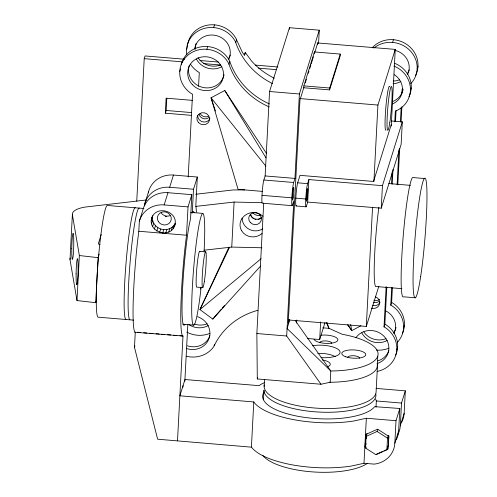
<?xml version="1.0" encoding="UTF-8"?>
<svg xmlns="http://www.w3.org/2000/svg" width="497" height="497" viewBox="0 0 497 497"><rect width="100%" height="100%" fill="white"/><g stroke="black" fill="none" stroke-linecap="round" stroke-linejoin="round"><path stroke-width="0.75" d="M96.611 299.846L95.728 302.685L76.998 300.567L70.015 259.651L72.376 214.623A25.974 8.971 3 0 1 85.447 207.032L146.367 199.974M76.998 300.567L79.358 255.539L72.376 214.623M95.728 302.685L98.089 257.657L99.195 254.11M136.75 201.179L144.223 58.671L145.068 55.956L184.449 59.224M177.504 440.851L183.002 336.003L134.96 332.269A68.17 5.61 -85.3 0 1 137.433 242.424L138.812 231.26L139.334 221.277L143.142 209.057A24.527 22.93 17.3 0 1 167.967 192.699L191.823 194.675L190.581 218.438L189.096 225.57A57.056 4.697 -85.3 0 0 182.368 293.416A57.056 4.697 -85.3 0 0 184.959 324.261M264.031 392.108A57.056 19.712 3 0 0 305.959 417.573A57.056 19.712 3 0 0 374.67 406.664L399.824 408.491L398.644 431.005L394.835 443.218A24.527 22.93 17.3 0 1 374.216 464.117L363.984 463.272L351.373 466.049A68.17 23.552 3 0 1 251.501 447.17L157.624 439.199L134.482 347.36L135.283 332.039L134.96 332.269M144.714 205.901L144.832 203.627L148.64 191.413A24.527 22.93 17.3 0 1 173.459 175.05L197.321 177.031L195.855 205.025L196.445 212.101M148.56 192.898L148.64 191.413M191.618 115.366L165.327 113.186L166.116 98.176L192.407 100.357M165.327 113.186L166.172 110.471L166.806 98.462M188.195 176.988L192.538 94.194L191.562 93.722A26.024 24.328 17.3 0 1 188.226 54.912A26.024 24.328 17.3 0 1 228.62 63.336L228.987 64.312A71.966 67.275 17.3 0 0 269.225 106.923M182.685 336.227A68.17 5.61 -85.3 0 1 185.151 246.382L186.53 235.224L188.021 206.895L191.823 194.675M198.57 86.403L199.303 72.475L198.328 72.003A26.024 24.328 17.3 0 1 190.45 64.181M182.958 387.138L183.039 385.641M190.736 212.759L192.277 212.89L193.513 189.245L197.321 177.031M184.853 381.193L187.816 324.665M204.062 250.208L231.745 247.077L234.106 202.049L261.931 202.701M295.293 320.627L330.791 370.998L330.201 382.255L320.994 384.243L257.297 378.956L256.862 333.537L263.708 203.087M292.199 205.671L262.373 203.192A12.009 0.988 -85.3 0 1 262.093 193.836A12.009 0.988 -85.3 0 1 263.864 180.013L265.131 175.938L269.56 91.51L289.434 27.708L319.26 30.187L318.571 43.351M251.42 446.965L253.787 401.936L179.871 395.805L184.946 379.515L259.185 385.672L260.59 384.56A68.17 23.552 3 0 1 264.193 382.783M263.466 399.402L263.95 390.164A56.055 19.364 3 0 0 321.845 412.187A56.055 19.364 3 0 0 375.8 394.009M264.143 386.411L264.51 379.459M289.353 29.261L289.434 27.708M320.994 384.243L286.688 336.009L293.777 200.925L292.509 205A12.009 0.988 -85.3 0 1 291.832 197.818A12.009 0.988 -85.3 0 1 293.69 182.486L294.957 178.417L299.387 93.989L319.26 30.187M303.853 85.882L303.754 87.758L329.604 89.901L340.178 55.962L340.271 54.086L314.427 51.943L303.853 85.882L329.704 88.025L340.271 54.086M296.603 323.05L296.765 320M314.328 53.819L314.427 51.943M308.873 179.572L307.606 183.642A12.009 0.988 -85.3 0 0 305.748 198.974A12.009 0.988 -85.3 0 0 306.425 206.156L307.693 202.08L308.873 179.572L382.442 185.673L402.315 121.871L391.586 120.982M317.633 44.463L317.707 42.959L314.713 52.583M329.604 89.901L329.704 88.025M307.388 338.513L319.701 339.532L320.621 321.981M288.21 319.956L366.308 326.436L372.557 207.23M373.899 181.685L377.919 105.053L395.252 49.396L317.154 42.916M363.984 463.272L366.345 418.244L396.016 420.704L399.824 408.491M366.32 447.865L365.078 447.064L365.736 434.49L377.602 429.166L388.809 436.409L388.151 448.977L383.964 450.86M388.859 435.739L388.368 445.045L386.89 449.791L375.912 454.724L365.537 448.021L366.146 436.391L366.997 433.676M366.407 438.491L366.637 434.055M307.693 202.08L381.261 208.187L382.442 185.673M377.186 367.326L377.776 356.069A56.055 19.364 3 0 0 342.228 334.282L328.977 328.343L322.789 327.815M377.496 365.258L376.117 391.524A56.055 19.364 3 0 1 318.13 408.254A56.055 19.364 3 0 1 264.292 384.976M376.012 407.074L376.335 400.967L375.602 399.029M391.232 126.027L395.252 49.396M377.148 371.414A26.024 24.328 17.3 0 0 396.488 352.398A26.024 24.328 17.3 0 0 384.995 327.386L384.026 326.914L386.132 286.676M391.53 183.766L392.139 172.155M394.78 121.858L395.345 111.03L396.364 110.719A26.024 24.328 17.3 0 0 410.392 88.18A26.024 24.328 17.3 0 0 393.885 66.045M384.026 326.914L384.871 324.199L386.815 287.061M392.214 184.145L392.984 169.44M395.5 121.467L396.072 110.632M397.209 342.526A26.024 24.328 17.3 0 0 391.76 305.667L390.785 305.195L391.723 287.396M397.122 184.486L398.948 149.665M400.408 121.808L401.141 107.88M401.911 93.175L402.11 89.311M390.785 305.195L391.63 302.48L392.406 287.782M397.805 184.865L399.712 148.497M401.091 122.187L401.905 106.712M402.756 90.466L402.837 88.913M402.315 121.871L401.135 144.385L381.261 208.187M386.89 449.791L387.498 438.161L388.343 435.447M394.835 443.218L396.016 420.704M397.954 434.341A24.527 22.93 17.3 0 0 400.333 425.575L401.514 403.061L405.322 390.841L376.067 388.412M401.756 422.121A24.527 22.93 17.3 0 0 404.142 413.355L405.322 390.841M175.279 223.631C171.856 240.809 144.888 231.658 152.536 215.891M151.343 220.811L152.678 215.978M174.646 225.669C179.498 211.939 156.48 204.149 151.902 217.928M244.617 55.223L245.276 52.465L251.581 61.056A71.966 67.275 17.3 0 0 274.251 78.191M101.226 234.497L98.294 243.909L100.071 244.754M179.746 71.531L180.591 68.816M186.512 49.812L187.145 47.774M151.597 223.756L152.654 220.364L152.399 217.413M206.876 49.284L207.721 46.569M213.642 27.565L214.487 24.85M152.647 226.57L153.703 223.178L152.654 220.364M154.418 229.061L155.474 225.663L153.703 223.178M139.334 221.277A24.527 22.93 17.3 0 1 164.159 204.913L167.967 192.699M144.832 203.627A24.527 22.93 17.3 0 1 169.657 187.27L173.459 175.05M156.797 231.055L157.853 227.657L155.474 225.663M159.618 232.416L160.674 229.024L157.853 227.657M162.681 233.056L163.743 229.664C168.222 229.968 173.099 227.794 175.031 223.582M165.793 232.931L166.849 229.533M168.725 232.043L169.781 228.651M134.482 347.36L134.942 345.881M171.291 230.459L172.347 227.067M173.31 228.285L174.366 224.892M228.987 64.312L229.831 61.597L229.465 60.622A26.024 24.328 17.3 0 0 203.217 46.569A26.024 24.328 17.3 0 0 181.212 64.604M272.561 83.614A71.966 67.275 17.3 0 1 235.746 42.593L236.597 39.878L236.23 38.903A26.024 24.328 17.3 0 0 209.231 24.918A26.024 24.328 17.3 0 0 187.68 44.276M245.276 52.465L244.431 55.186L242.424 52.452L236.597 39.878M186.263 356.225A26.024 24.328 17.3 0 0 213.76 346.633L214.642 344.371M303.872 87.385L299.952 99.972L288.241 323.236L289.366 319.608M305.257 82.943L306.407 79.24M308.252 73.32L308.948 71.096M309.73 68.574L310.88 64.883M311.252 63.691L313.408 56.77M296.485 205.329A12.009 0.988 -85.3 0 1 295.808 198.148A12.009 0.988 -85.3 0 1 297.666 182.815L299.989 175.348L373.558 181.455L391.319 124.443M257.297 378.956L257.75 377.496M289.751 319.95L287.086 328.505L330.791 370.998A56.055 19.364 3 0 0 377.776 356.069M392.593 42.419L393.438 39.704M319.701 339.532L324.97 322.621M410.398 90.671L411.243 87.957M417.157 68.953L418.002 66.238M366.308 326.436L378.851 286.16M365.078 447.064L366.134 443.666M365.537 448.021L365.96 446.666M396.811 349.577L397.656 346.863M403.576 327.858L404.421 325.15M366.146 436.391L377.13 431.458L377.763 429.42M400.333 425.575L404.142 413.355M192.277 212.89L192.358 212.648A57.056 4.697 -85.3 0 1 194.19 212.722M228.924 247.171L199.943 309.581L212.784 319.08L260.509 266.125M229.409 247.605L199.943 309.581L261.074 258.738M212.784 319.08L221.376 309.134M222.389 307.96L224.408 305.624M262.043 233.547L259.217 235.416A13.369 12.506 -10.7 0 1 246.058 235.112L243.431 233.105L241.474 230.533M266.759 153.803L224.774 90.491L211.051 97.791L238.063 189.345L262.515 191.395M360.934 325.752L351.783 330.617L347.72 324.976M376.285 454.301L382.566 451.481M366.345 418.244L353.734 421.021A68.17 23.552 3 0 1 253.861 402.148L253.787 401.936M195.719 194.265L232.963 189.96L244.748 189.916M195.656 206.404L234.106 202.049M231.745 247.077L261.888 247.779M199.893 60.51L218.425 62.044M255.489 65.119L277.885 66.983M144.223 58.671L182.834 61.876M203.683 63.61L220.668 65.02M258.502 68.157L276.264 69.63M269.56 91.51L299.387 93.989M299.821 98.574L377.919 105.053M166.172 110.471L191.693 112.589M424.513 178.522L412.578 177.535A60.056 4.945 -85.3 0 0 402.725 242.269A60.056 4.945 -85.3 0 0 403.595 296.808L415.523 297.796M388.784 183.561L410.435 185.356M265.131 175.938L294.957 178.417M263.864 180.013L293.69 182.486M297.666 182.815L307.606 183.642M169.657 187.27L193.513 189.245M262.006 195.34L291.832 197.818M295.808 198.148L305.748 198.974M296.175 206L306.121 206.827M164.159 204.913L188.021 206.895M143.9 208.498L107.482 205.472A56.055 4.616 -85.3 0 0 98.251 260.093A56.055 4.616 -85.3 0 0 98.071 317.173L133.718 320.136M191.426 212.443L202.925 213.399M165.178 216.332L166.719 216.456M138.812 231.26L186.53 235.224M199.564 251.358L205.534 251.849M401.874 288.664L376.359 286.545A52.048 4.287 -85.3 0 1 374.353 261.876A52.048 4.287 -85.3 0 1 378.882 207.286M202.838 287.633L196.868 287.136A18.016 1.485 -85.3 0 1 196.8 268.43A18.016 1.485 -85.3 0 1 199.937 251.569M182.778 324.206L193.513 325.1M256.862 333.537L286.688 336.009M137.594 332.232L140.67 332.487M143.751 332.748L146.832 333.002M149.908 333.257L152.989 333.512M156.064 333.767L159.146 334.021M161.45 334.214L164.532 334.469M167.613 334.723L170.688 334.978M173.77 335.239L176.845 335.494M179.926 335.748L183.002 336.003M376.335 400.967L401.514 403.061M79.358 255.539L98.089 257.657M160.674 229.024L163.743 229.664M194.141 324.075L198.738 325.032A18.016 16.842 17.3 0 0 207.106 323.808M391.63 302.48L392.605 302.953A26.024 24.328 17.3 0 1 402.427 333.357M384.871 324.199L385.84 324.671A26.024 24.328 17.3 0 1 395.662 355.075M377.13 431.458L387.498 438.161M262.95 216.294L260.329 214.294A13.369 12.506 -10.7 0 0 247.164 213.99L244.338 215.86L242.114 218.338A12.854 12.021 -10.7 0 0 241.474 230.533M265.92 166.222L211.051 97.791L215.468 111.036M363.829 331.834L365.295 333.891A18.016 16.842 17.3 0 0 386.057 338.662M347.931 324.802L351.783 330.617L350.633 324.547M224.774 90.491L265.963 157.822M326.436 322.721L328.977 328.343L326.951 322.491M235.746 42.593L235.385 41.618A26.024 24.328 17.3 0 0 204.36 28.397A26.024 24.328 17.3 0 0 186.791 54.794M209.927 333.344A26.024 24.328 17.3 0 1 186.692 332.058M388.878 348.198A26.024 24.328 17.3 0 1 376.453 350.105M385.697 310.836A18.016 16.842 17.3 0 1 393.922 333.549M387.262 340.402A18.016 16.842 17.3 0 1 361.791 332.872M395.376 329.492A18.016 16.842 17.3 0 1 393.63 332.729M396.041 327.399A18.016 16.842 17.3 0 1 395.631 328.803M373.937 48.047A26.024 24.328 17.3 0 1 409.453 50.017A26.024 24.328 17.3 0 1 410.789 83.62M372.185 47.811A26.024 24.328 17.3 0 1 406.186 44.047A26.024 24.328 17.3 0 1 415.38 75.724M187.357 47.097A26.024 24.328 17.3 0 1 187.475 45.687M394.854 50.334A18.016 16.842 17.3 0 1 407.503 74.643M400.849 81.496A18.016 16.842 17.3 0 1 393.102 83.726M409.211 69.897A18.016 16.842 17.3 0 1 407.211 73.823M399.638 79.756A18.016 16.842 17.3 0 1 393.276 81.036M230.26 55.043A18.016 16.842 17.3 0 1 228.26 58.969M220.687 64.902A18.016 16.842 17.3 0 1 198.036 57.702M195.302 49.228A18.016 16.842 17.3 0 1 196.153 43.438M194.613 49.004A18.016 16.842 17.3 0 1 217.475 35.908A18.016 16.842 17.3 0 1 228.558 59.789M221.898 66.641A18.016 16.842 17.3 0 1 196.421 59.112M208.311 325.547A18.016 16.842 17.3 0 1 189.065 324.74M261.795 217.382A6.405 5.989 17.3 0 1 259.67 218.972M259.167 219.171A6.405 5.989 17.3 0 1 258.105 219.444M255.899 219.444A6.405 5.989 17.3 0 1 254.812 219.171M253.308 218.444A6.405 5.989 17.3 0 1 250.538 214.555M260.434 215.102A6.405 5.989 17.3 0 1 252.638 212.449M394.73 63.33A26.024 24.328 17.3 0 1 408.944 96.809M394.258 74.649A18.016 16.842 17.3 0 1 392.729 103.892M269.374 103.904A71.966 67.275 17.3 0 1 229.831 61.597M402.446 91.616A18.016 16.842 17.3 0 1 392.158 101.742M403.017 89.491A18.016 16.842 17.3 0 1 402.669 90.92M209.951 118.534A6.405 5.989 17.3 0 1 202.664 121.808A6.405 5.989 17.3 0 1 197.719 115.459M223.495 76.762A18.016 16.842 17.3 0 1 200.956 86.888A18.016 16.842 17.3 0 1 189.388 65.157M224.066 74.637A18.016 16.842 17.3 0 1 223.718 76.066M200.738 288.08A6.405 5.989 17.3 0 1 200.589 289.117M214.219 345.732A71.966 67.275 17.3 0 1 257.844 310.327M375.278 296.746A6.405 5.989 17.3 0 1 379.391 304.468A6.405 5.989 17.3 0 1 371.377 308.072M380.043 302.238A6.405 5.989 17.3 0 1 372.756 305.512M355.908 337.705A18.016 16.842 17.3 0 1 385.001 337.42A18.016 16.842 17.3 0 1 376.993 363.605M388.865 350.528A18.016 16.842 17.3 0 1 377.838 360.89M197.502 316.657A18.016 16.842 17.3 0 1 209.069 338.389A18.016 16.842 17.3 0 1 186.524 348.509M209.914 335.674A18.016 16.842 17.3 0 1 187.375 345.794M70.015 259.651A25.974 8.971 3 0 1 70.239 258.024M261.801 217.096A6.405 5.989 17.2 0 1 255.352 219.047A6.405 5.989 17.2 0 1 250.538 214.269M262.714 228.794A13.015 12.164 17.3 0 1 249.239 229.341A13.015 12.164 17.3 0 1 242.138 218.202M170.701 215.338A7.008 6.548 17.3 0 1 161.127 212.791M377.372 363.99A56.055 19.364 3 0 1 329.287 382.261M312.47 345.738A18.016 6.225 3 0 1 339.526 350.689A18.016 6.225 3 0 1 321.043 357.616M347.614 357.324A6.007 2.075 3 0 1 354.212 355.784A6.007 2.075 3 0 1 359.542 358.312M319.714 342.632A6.007 2.075 3 0 1 325.914 340.917A6.007 2.075 3 0 1 331.704 343.328M321.037 335.208A12.009 4.15 3 0 1 337.252 338.407A12.009 4.15 3 0 1 328.797 343.396A12.009 4.15 3 0 1 314.054 339.327M322.18 359.915A12.009 4.15 3 0 1 327.467 366.767M398.644 431.005A24.527 22.93 17.3 0 1 396.264 439.77M208.933 117.603A6.007 5.616 17.3 0 1 199.086 114.248M379.025 301.306A6.007 5.616 17.3 0 1 373.688 302.437M208.286 116.36A6.007 5.616 17.3 0 1 200.248 113.62M379.658 299.269A6.007 5.616 17.3 0 1 373.825 300.25M125.909 319.484A56.055 4.616 -85.3 0 1 126.089 262.404A56.055 4.616 -85.3 0 1 135.321 207.783M129.885 319.813A56.055 4.616 -85.3 0 1 130.065 262.733A56.055 4.616 -85.3 0 1 139.297 208.113M201.123 287.204A56.055 4.616 -85.3 0 1 191.767 314.29A56.055 4.616 -85.3 0 1 199.198 224.184A56.055 4.616 -85.3 0 1 204.081 251.314M367.351 463.415A56.055 19.364 3 0 1 311.737 471.833A56.055 19.364 3 0 1 262.727 455.308M317.856 353.398A16.016 5.535 3 0 1 335.357 356.691M385.945 130.183A22.023 1.814 -85.3 0 1 385.858 107.321A22.023 1.814 -85.3 0 1 389.691 86.714M71.761 248.419L71.81 254.563A13.344 0.969 -88.5 0 0 72.599 259.154L73.115 256.371A12.866 0.938 -88.5 0 0 73.755 244.176L73.705 238.032A13.344 0.969 -88.5 0 0 72.922 233.447L72.4 236.224A12.866 0.938 -88.5 0 0 71.761 248.419M76.097 273.847L76.153 279.991A13.344 0.969 -88.5 0 0 76.936 284.582L77.457 281.799A12.866 0.938 -88.5 0 0 78.097 269.604L78.041 263.46A13.344 0.969 -88.5 0 0 77.259 258.869L76.737 261.652A12.866 0.938 -88.5 0 0 76.097 273.847M307.053 199.191A6.405 0.528 -85.3 0 0 307.643 188.661A6.405 0.528 -85.3 0 0 306.351 196.843A6.405 0.528 -85.3 0 0 307.053 199.191M192.314 84.565A18.016 16.842 17.3 0 0 222.65 79.483A18.016 16.842 17.3 0 0 201.819 56.981A18.016 16.842 17.3 0 0 192.314 84.565M198.514 122.573A6.405 5.989 17.3 0 0 209.299 120.765A6.405 5.989 17.3 0 0 201.894 112.769A6.405 5.989 17.3 0 0 198.514 122.573M250.358 222.513A6.405 5.989 17.3 0 0 261.142 220.705A6.405 5.989 17.3 0 0 253.737 212.704A6.405 5.989 17.3 0 0 250.358 222.513M158.381 221.612A7.008 6.548 17.3 0 0 170.446 221.786A7.008 6.548 17.3 0 0 164.172 211.815A7.008 6.548 17.3 0 0 158.381 221.612M345.782 356.796A12.009 4.15 3 0 0 365.519 355.454A12.009 4.15 3 0 0 350.018 349.95A12.009 4.15 3 0 0 345.782 356.796M293.162 197.856A6.405 0.528 -85.3 0 0 293.708 187.456A6.405 0.528 -85.3 0 0 292.422 195.917A6.405 0.528 -85.3 0 0 293.162 197.856M204.366 281.308A18.016 1.485 -85.3 0 0 205.901 252.066A18.016 1.485 -85.3 0 0 202.279 275.854A18.016 1.485 -85.3 0 0 204.366 281.308M389.803 122.622A22.023 1.814 -85.3 0 0 391.679 86.876A22.023 1.814 -85.3 0 0 387.256 115.95A22.023 1.814 -85.3 0 0 389.803 122.622M420.63 276.723A60.056 4.945 -85.3 0 0 425.749 179.237A60.056 4.945 -85.3 0 0 413.678 258.521A60.056 4.945 -85.3 0 0 420.63 276.723"/></g></svg>
